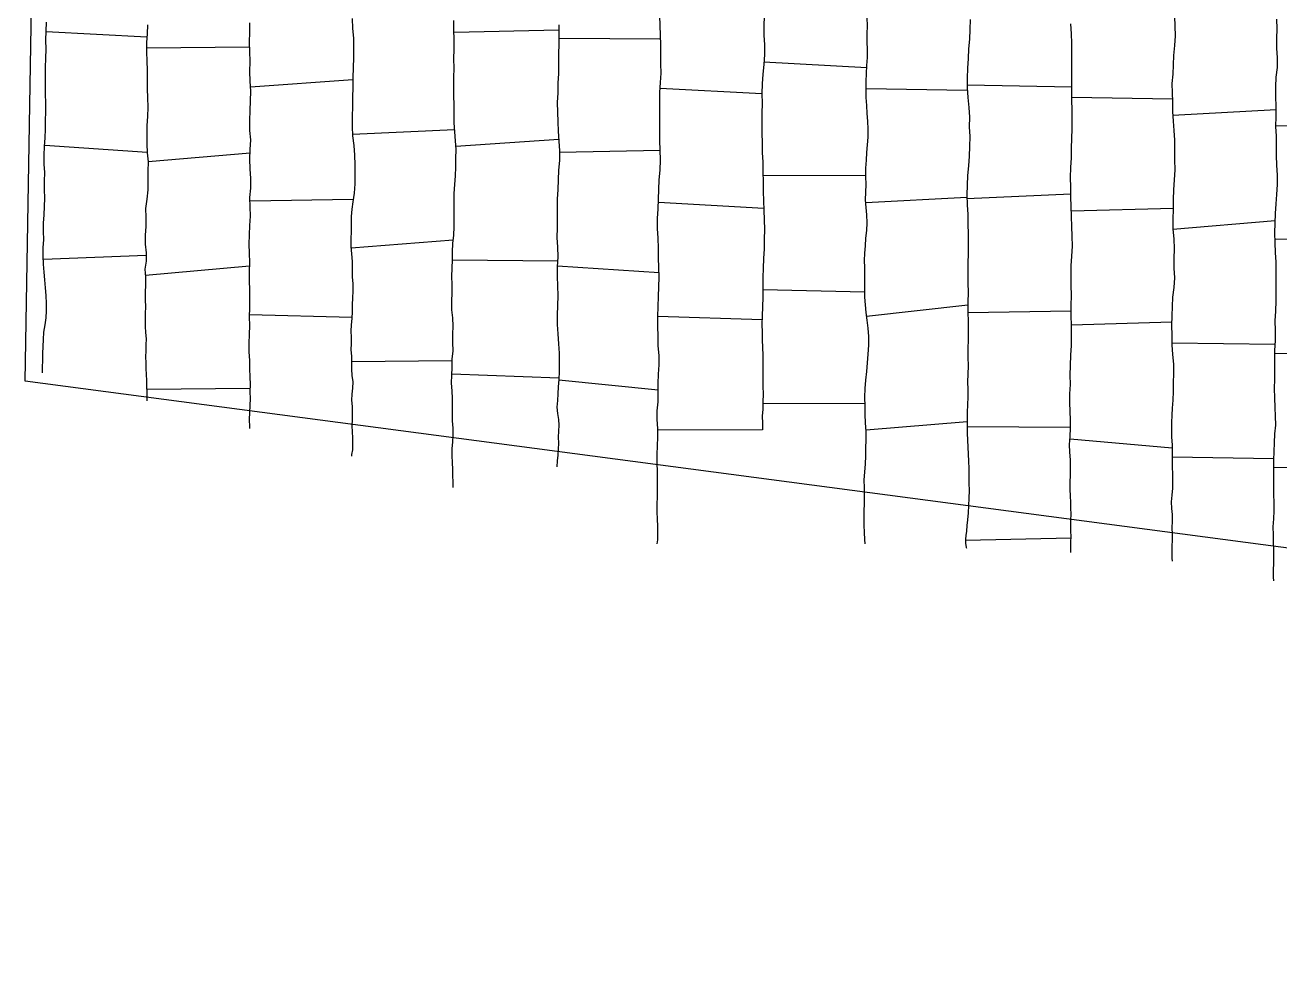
# Model space of a CAD drawing. Extents: x 703186 to 703989, y 1560402 to 1561368.
# Drawn here: x 703188.4 to 703243.4, y 1560465.2 to 1560506.2 of the extents above; entities that cross this region are included whole.
import ezdxf

# ---------------------------------------------------------------- set-up
doc = ezdxf.new("R2010")
doc.units = 0
for name, color, linetype in [('10124_2002_REAL', 30, 'Continuous'), ('AGROCAD PLL', 7, 'Continuous'), ('PANTE_2002', 7, 'Continuous')]:
    doc.layers.add(name, color=color, linetype=linetype)

msp = doc.modelspace()

# ---------------------------------------------------------------- linework, layer by layer
at = {"layer": '10124_2002_REAL'}
for points in [[(703216.1339, 1560483.4332), (703216.1519, 1560483.6089), (703216.1613, 1560483.9015), (703216.1565, 1560484.2102), (703216.1388, 1560484.5195), (703216.1347, 1560484.8386), (703216.1259, 1560485.1596), (703216.1487, 1560485.5002), (703216.1401, 1560485.861), (703216.1455, 1560486.2295), (703216.1446, 1560486.6008), (703216.133, 1560486.9682), (703216.1307, 1560487.3454), (703216.1494, 1560487.7266), (703216.1565, 1560488.1083), (703216.155, 1560488.4943), (703216.1227, 1560488.8779), (703216.1203, 1560489.2661), (703216.1675, 1560489.6595), (703216.1674, 1560490.0505), (703216.1643, 1560490.459), (703216.1927, 1560490.8728), (703216.2218, 1560491.2835), (703216.2084, 1560491.6986), (703216.1658, 1560492.1164), (703216.1647, 1560492.5361), (703216.1596, 1560492.9643), (703216.1551, 1560493.4034), (703216.1697, 1560493.8399), (703216.1901, 1560494.2749), (703216.2046, 1560494.7023), (703216.2148, 1560495.1335), (703216.2049, 1560495.5513), (703216.1919, 1560495.98), (703216.1856, 1560496.4047), (703216.1651, 1560496.8352), (703216.1432, 1560497.2601), (703216.1415, 1560497.6968), (703216.1658, 1560498.1263), (703216.1897, 1560498.5524), (703216.205, 1560498.9769), (703216.2152, 1560499.4003), (703216.2525, 1560499.8293), (703216.2753, 1560500.2691), (703216.2654, 1560500.6991), (703216.2446, 1560501.1183), (703216.2398, 1560501.5475), (703216.2466, 1560501.9718), (703216.2462, 1560502.3941), (703216.2473, 1560502.8185), (703216.25, 1560503.2337), (703216.2724, 1560503.6613), (703216.2982, 1560504.0758), (703216.2952, 1560504.4813), (703216.2905, 1560504.8981), (703216.2944, 1560505.3172), (703216.2751, 1560505.7382), (703216.2526, 1560506.1655), (703216.2489, 1560506.5994)], [(703220.8225, 1560506.579), (703220.8098, 1560506.1588), (703220.8123, 1560505.7388), (703220.8367, 1560505.3155), (703220.8311, 1560504.8962), (703220.8065, 1560504.4626), (703220.7677, 1560504.0354), (703220.7302, 1560503.6121), (703220.7196, 1560503.1823), (703220.7254, 1560502.753), (703220.7216, 1560502.3197), (703220.7236, 1560501.8853), (703220.7245, 1560501.4528), (703220.731, 1560501.0192), (703220.7397, 1560500.5917), (703220.7629, 1560500.1674), (703220.7673, 1560499.7397), (703220.7696, 1560499.3226), (703220.7757, 1560498.8942), (703220.7918, 1560498.4801), (703220.805, 1560498.0614), (703220.8148, 1560497.6411), (703220.8368, 1560497.2163), (703220.8247, 1560496.7888), (703220.8153, 1560496.3707), (703220.7856, 1560495.9492), (703220.771, 1560495.5241), (703220.7546, 1560495.1149), (703220.7649, 1560494.69), (703220.7557, 1560494.2572), (703220.7492, 1560493.8312), (703220.7377, 1560493.4335), (703220.7243, 1560493.0524), (703220.7264, 1560492.7148), (703220.7382, 1560492.3838), (703220.7538, 1560492.0479), (703220.7636, 1560491.7103), (703220.7654, 1560491.3715), (703220.7602, 1560491.0329), (703220.7632, 1560490.6894), (703220.763, 1560490.3458), (703220.7718, 1560490.0014), (703220.7565, 1560489.6667), (703220.7577, 1560489.3385), (703220.7399, 1560489.0277), (703220.7409, 1560488.7236), (703220.7458, 1560488.4244)], [(703238.8103, 1560506.5596), (703238.8322, 1560506.142), (703238.843, 1560505.7185), (703238.8098, 1560505.2851), (703238.7786, 1560504.8577), (703238.7632, 1560504.4416), (703238.7382, 1560504.0271), (703238.7057, 1560503.6204), (703238.7171, 1560503.2212), (703238.7295, 1560502.826), (703238.7357, 1560502.3939), (703238.7587, 1560501.9704), (703238.7866, 1560501.5564), (703238.8152, 1560501.1336), (703238.8206, 1560500.7107), (703238.8228, 1560500.2783), (703238.8268, 1560499.8372), (703238.8069, 1560499.3945), (703238.7712, 1560498.9661), (703238.7531, 1560498.5351), (703238.7549, 1560498.1052), (703238.7478, 1560497.6705), (703238.7461, 1560497.2398), (703238.7817, 1560496.8112), (703238.8095, 1560496.3722), (703238.7885, 1560495.9512), (703238.7861, 1560495.5295), (703238.8102, 1560495.0982), (703238.7859, 1560494.6715), (703238.7237, 1560494.2487), (703238.7127, 1560493.8377), (703238.7059, 1560493.4267), (703238.6881, 1560493.0114), (703238.7069, 1560492.5893), (703238.7017, 1560492.1596), (703238.7315, 1560491.7337), (703238.7797, 1560491.3158), (703238.7757, 1560490.8987), (703238.7521, 1560490.495), (703238.7562, 1560490.1133), (703238.7461, 1560489.7313), (703238.7217, 1560489.3833), (703238.7036, 1560489.0773), (703238.6805, 1560488.7606), (703238.684, 1560488.44), (703238.6879, 1560488.1113), (703238.7176, 1560487.773), (703238.7197, 1560487.4509), (703238.7136, 1560487.126), (703238.719, 1560486.8111), (703238.7339, 1560486.4898), (703238.7347, 1560486.171), (703238.7308, 1560485.8659), (703238.7045, 1560485.5703), (703238.6771, 1560485.2758), (703238.6802, 1560484.9849), (703238.7089, 1560484.712), (703238.7075, 1560484.4187), (703238.6948, 1560484.1328), (703238.708, 1560483.8492), (703238.7105, 1560483.5905), (703238.6981, 1560483.3269), (703238.693, 1560483.0621), (703238.7047, 1560482.8011), (703238.7087, 1560482.6662)], [(703189.175, 1560490.933), (703189.1756, 1560491.1767), (703189.1812, 1560491.4754), (703189.1911, 1560491.7825), (703189.1993, 1560492.0848), (703189.2165, 1560492.3947), (703189.2332, 1560492.7197), (703189.2793, 1560493.0395), (703189.3241, 1560493.3408), (703189.3382, 1560493.6518), (703189.34, 1560493.9808), (703189.3327, 1560494.3225), (703189.2945, 1560494.6642), (703189.2657, 1560495.0071), (703189.2444, 1560495.3479), (703189.2188, 1560495.702), (703189.2049, 1560496.0658), (703189.1989, 1560496.4209), (703189.2224, 1560496.7741), (703189.2198, 1560497.1312), (703189.2087, 1560497.4945), (703189.2386, 1560497.8618), (703189.261, 1560498.2272), (703189.2686, 1560498.596), (703189.2539, 1560498.9725), (703189.2634, 1560499.3444), (703189.2691, 1560499.7133), (703189.241, 1560500.0915), (703189.2398, 1560500.4747), (703189.2643, 1560500.8547), (703189.2894, 1560501.235), (703189.3025, 1560501.6218), (703189.3017, 1560502.0073), (703189.3175, 1560502.385), (703189.3216, 1560502.7766), (703189.3071, 1560503.1589), (703189.3023, 1560503.5475), (703189.3048, 1560503.934), (703189.3052, 1560504.3282), (703189.3113, 1560504.7301), (703189.3255, 1560505.1256), (703189.3088, 1560505.5194), (703189.33, 1560505.9197), (703189.3427, 1560506.3209)], [(703193.7673, 1560506.1933), (703193.758, 1560505.8035), (703193.7343, 1560505.4183), (703193.7377, 1560505.0124), (703193.75, 1560504.6045), (703193.7542, 1560504.2111), (703193.7625, 1560503.8055), (703193.7574, 1560503.3964), (703193.7798, 1560502.9927), (703193.79, 1560502.5856), (703193.7719, 1560502.1781), (703193.7487, 1560501.7803), (703193.7457, 1560501.3759), (703193.7471, 1560500.979), (703193.7651, 1560500.5843), (703193.8002, 1560500.1817), (703193.7935, 1560499.7777), (703193.7936, 1560499.3722), (703193.7896, 1560498.9664), (703193.7382, 1560498.5543), (703193.6811, 1560498.1423), (703193.7045, 1560497.7579), (703193.6979, 1560497.3518), (703193.6726, 1560496.9654), (703193.6759, 1560496.5773), (703193.7102, 1560496.1974), (703193.7167, 1560495.8283), (703193.6597, 1560495.4771), (703193.6903, 1560495.1317), (703193.6924, 1560494.7937), (703193.6669, 1560494.4563), (703193.674, 1560494.1352), (703193.6817, 1560493.8296), (703193.6706, 1560493.5369), (703193.6725, 1560493.252), (703193.6782, 1560492.9643), (703193.6907, 1560492.6966), (703193.7129, 1560492.4233), (703193.7056, 1560492.1576), (703193.6996, 1560491.8995), (703193.6916, 1560491.6395), (703193.6983, 1560491.3725), (703193.7013, 1560491.1184), (703193.712, 1560490.8566), (703193.7302, 1560490.5957), (703193.7361, 1560490.3384), (703193.7387, 1560490.0703), (703193.7424, 1560489.8014), (703193.7499, 1560489.7013)], [(703198.2584, 1560488.4875), (703198.2606, 1560488.5611), (703198.2499, 1560488.885), (703198.2601, 1560489.1992), (703198.271, 1560489.4927), (703198.2859, 1560489.8031), (703198.2775, 1560490.1041), (703198.2851, 1560490.4255), (703198.2701, 1560490.7607), (703198.2597, 1560491.111), (703198.2555, 1560491.4763), (703198.239, 1560491.849), (703198.2341, 1560492.2273), (703198.2473, 1560492.6191), (703198.2563, 1560493.0063), (703198.251, 1560493.3837), (703198.261, 1560493.7786), (703198.258, 1560494.1778), (703198.2622, 1560494.5784), (703198.2428, 1560494.9742), (703198.2413, 1560495.3755), (703198.2558, 1560495.7764), (703198.2459, 1560496.1766), (703198.2279, 1560496.5755), (703198.2511, 1560496.9874), (703198.2685, 1560497.3947), (703198.2869, 1560497.8069), (703198.2763, 1560498.2097), (703198.2695, 1560498.6263), (703198.3002, 1560499.0377), (703198.3104, 1560499.4551), (703198.2793, 1560499.8792), (703198.2646, 1560500.301), (703198.2767, 1560500.7262), (703198.3038, 1560501.1495), (703198.2621, 1560501.5673), (703198.2658, 1560501.9986), (703198.2702, 1560502.4336), (703198.2977, 1560502.8654), (703198.3098, 1560503.2936), (703198.2785, 1560503.7212), (703198.2697, 1560504.1534), (703198.2715, 1560504.591), (703198.2597, 1560505.0213), (703198.2471, 1560505.4434), (703198.2599, 1560505.8714), (703198.2681, 1560506.2914)], [(703202.7571, 1560506.4762), (703202.7712, 1560506.0387), (703202.8084, 1560505.6153), (703202.8156, 1560505.1865), (703202.8118, 1560504.746), (703202.8003, 1560504.3201), (703202.7796, 1560503.8795), (703202.7747, 1560503.4509), (703202.7716, 1560503.022), (703202.7725, 1560502.5953), (703202.7563, 1560502.1879), (703202.7497, 1560501.7399), (703202.7678, 1560501.3266), (703202.8184, 1560500.9067), (703202.8576, 1560500.4764), (703202.8695, 1560500.0529), (703202.8652, 1560499.6452), (703202.8747, 1560499.2265), (703202.8408, 1560498.8135), (703202.7826, 1560498.4327), (703202.7314, 1560498.1074), (703202.7027, 1560497.7861), (703202.7017, 1560497.4722), (703202.7047, 1560497.1394), (703202.6866, 1560496.807), (703202.699, 1560496.4808), (703202.7246, 1560496.1487), (703202.7458, 1560495.8129), (703202.7455, 1560495.4859), (703202.7523, 1560495.1507), (703202.7779, 1560494.833), (703202.7802, 1560494.5217), (703202.7682, 1560494.2227), (703202.7519, 1560493.9193), (703202.7485, 1560493.6188), (703202.7311, 1560493.3165), (703202.7023, 1560493.0314), (703202.6916, 1560492.7648), (703202.7005, 1560492.5), (703202.7054, 1560492.2225), (703202.6982, 1560491.9471), (703202.726, 1560491.6637), (703202.7288, 1560491.3761), (703202.7258, 1560491.0903), (703202.7412, 1560490.8082), (703202.7754, 1560490.5337), (703202.7648, 1560490.2651), (703202.7334, 1560489.9984), (703202.7278, 1560489.7302), (703202.7507, 1560489.4497), (703202.7488, 1560489.1688), (703202.7461, 1560488.8836), (703202.7378, 1560488.6108), (703202.7442, 1560488.3429), (703202.764, 1560488.0819), (703202.7716, 1560487.8152), (703202.7678, 1560487.558), (703202.7245, 1560487.3477), (703202.7176, 1560487.2705)], [(703207.1825, 1560485.8967), (703207.1832, 1560485.9105), (703207.181, 1560486.1572), (703207.1684, 1560486.4182), (703207.1601, 1560486.697), (703207.1504, 1560486.9923), (703207.1385, 1560487.2891), (703207.1307, 1560487.5992), (703207.1678, 1560487.9082), (703207.1854, 1560488.2002), (703207.1751, 1560488.5099), (703207.151, 1560488.8291), (703207.1528, 1560489.151), (703207.1562, 1560489.4801), (703207.1493, 1560489.8052), (703207.143, 1560490.1422), (703207.1139, 1560490.4859), (703207.1204, 1560490.8247), (703207.1334, 1560491.1725), (703207.1374, 1560491.5275), (703207.176, 1560491.89), (703207.1704, 1560492.2608), (703207.1608, 1560492.629), (703207.1789, 1560492.9862), (703207.1641, 1560493.342), (703207.1246, 1560493.7029), (703207.1266, 1560494.0791), (703207.1349, 1560494.4399), (703207.1301, 1560494.8082), (703207.1261, 1560495.1639), (703207.142, 1560495.5233), (703207.1525, 1560495.8824), (703207.1552, 1560496.2412), (703207.1689, 1560496.6028), (703207.2089, 1560496.9691), (703207.2215, 1560497.3344), (703207.2199, 1560497.6932), (703207.2293, 1560498.056), (703207.2257, 1560498.428), (703207.231, 1560498.8056), (703207.2475, 1560499.1908), (703207.2801, 1560499.5766), (703207.2927, 1560499.954), (703207.3043, 1560500.3405), (703207.3071, 1560500.7248), (703207.2814, 1560501.1126), (703207.2464, 1560501.4975), (703207.2195, 1560501.895), (703207.2189, 1560502.2935), (703207.2175, 1560502.6892), (703207.2075, 1560503.0773), (703207.2054, 1560503.4708), (703207.216, 1560503.8868), (703207.2184, 1560504.2977), (703207.2089, 1560504.7125), (703207.2243, 1560505.1283), (703207.2247, 1560505.5508), (703207.2158, 1560505.9735), (703207.2154, 1560506.3899)], [(703211.811, 1560506.1938), (703211.8167, 1560505.7787), (703211.8131, 1560505.3543), (703211.7955, 1560504.9238), (703211.7951, 1560504.4944), (703211.795, 1560504.0685), (703211.7776, 1560503.6368), (703211.7656, 1560503.212), (703211.7445, 1560502.7889), (703211.756, 1560502.3705), (703211.7663, 1560501.9441), (703211.7855, 1560501.5268), (703211.8203, 1560501.1017), (703211.8374, 1560500.6771), (703211.8457, 1560500.2422), (703211.8046, 1560499.8188), (703211.7917, 1560499.4013), (703211.7714, 1560498.9785), (703211.746, 1560498.5565), (703211.7374, 1560498.1371), (703211.7409, 1560497.7217), (703211.7384, 1560497.2987), (703211.7318, 1560496.8657), (703211.7568, 1560496.4454), (703211.7764, 1560496.0221), (703211.748, 1560495.5877), (703211.7475, 1560495.1599), (703211.7602, 1560494.7426), (703211.7658, 1560494.309), (703211.7502, 1560493.8875), (703211.7358, 1560493.4612), (703211.7468, 1560493.0524), (703211.7773, 1560492.6373), (703211.8, 1560492.2095), (703211.8242, 1560491.7937), (703211.8322, 1560491.3862), (703211.8311, 1560490.9908), (703211.8101, 1560490.6331), (703211.7789, 1560490.3215), (703211.7747, 1560490.0115), (703211.7598, 1560489.7187), (703211.7328, 1560489.4259), (703211.7497, 1560489.1456), (703211.8004, 1560488.8883), (703211.8145, 1560488.6321), (703211.803, 1560488.3788), (703211.7908, 1560488.1143), (703211.8005, 1560487.84), (703211.7854, 1560487.5791), (703211.7648, 1560487.3225), (703211.738, 1560487.0654), (703211.7209, 1560486.8108)], [(703225.2465, 1560483.4332), (703225.2312, 1560483.6214), (703225.2175, 1560483.935), (703225.2058, 1560484.252), (703225.2076, 1560484.5529), (703225.2129, 1560484.8695), (703225.2238, 1560485.203), (703225.2171, 1560485.5411), (703225.2172, 1560485.8874), (703225.206, 1560486.2348), (703225.2419, 1560486.5806), (703225.2603, 1560486.9329), (703225.2752, 1560487.2801), (703225.277, 1560487.6318), (703225.2935, 1560488), (703225.2942, 1560488.3639), (703225.2633, 1560488.732), (703225.2525, 1560489.1022), (703225.2458, 1560489.4745), (703225.2416, 1560489.8582), (703225.2561, 1560490.2382), (703225.2811, 1560490.6133), (703225.3182, 1560490.9882), (703225.3498, 1560491.3721), (703225.376, 1560491.7493), (703225.4138, 1560492.1453), (703225.4039, 1560492.5218), (703225.3755, 1560492.8846), (703225.3353, 1560493.2367), (703225.2977, 1560493.5745), (703225.2597, 1560493.9139), (703225.2373, 1560494.2559), (703225.2332, 1560494.5876), (703225.2318, 1560494.9059), (703225.2285, 1560495.2281), (703225.2291, 1560495.5489), (703225.2277, 1560495.8622), (703225.2335, 1560496.1766), (703225.2576, 1560496.5027), (703225.2861, 1560496.8396), (703225.3199, 1560497.1752), (703225.3319, 1560497.5159), (703225.3196, 1560497.8619), (703225.288, 1560498.1895), (703225.2701, 1560498.522), (703225.2774, 1560498.8605), (703225.2897, 1560499.1997), (703225.2805, 1560499.549), (703225.2832, 1560499.9058), (703225.3039, 1560500.2621), (703225.3265, 1560500.601), (703225.3595, 1560500.9363), (703225.3758, 1560501.2765), (703225.376, 1560501.622), (703225.3652, 1560501.974), (703225.3445, 1560502.3159), (703225.3213, 1560502.6614), (703225.2983, 1560503.0088), (703225.2885, 1560503.3625), (703225.2933, 1560503.7118), (703225.308, 1560504.0579), (703225.3207, 1560504.4106), (703225.3465, 1560504.7618), (703225.3483, 1560505.1142), (703225.338, 1560505.4584), (703225.3435, 1560505.8016), (703225.3534, 1560506.1514), (703225.3396, 1560506.5021)], [(703229.8538, 1560506.4292), (703229.8425, 1560505.9953), (703229.8222, 1560505.5754), (703229.7781, 1560505.1515), (703229.7635, 1560504.7248), (703229.7426, 1560504.2904), (703229.7244, 1560503.8633), (703229.7166, 1560503.4384), (703229.7595, 1560503.01), (703229.7937, 1560502.5782), (703229.8279, 1560502.1515), (703229.8107, 1560501.7236), (703229.8337, 1560501.2977), (703229.8298, 1560500.8624), (703229.8131, 1560500.4432), (703229.7805, 1560500.0193), (703229.7451, 1560499.5917), (703229.7166, 1560499.1703), (703229.7048, 1560498.7362), (703229.7249, 1560498.304), (703229.7482, 1560497.8712), (703229.7474, 1560497.4532), (703229.7638, 1560497.0264), (703229.7712, 1560496.5931), (703229.7615, 1560496.172), (703229.756, 1560495.7366), (703229.7555, 1560495.3012), (703229.7534, 1560494.876), (703229.7614, 1560494.4554), (703229.7503, 1560494.0298), (703229.7582, 1560493.6006), (703229.7645, 1560493.1873), (703229.7701, 1560492.7755), (703229.7702, 1560492.3796), (703229.7591, 1560491.9978), (703229.7586, 1560491.6228), (703229.7642, 1560491.2418), (703229.7598, 1560490.8785), (703229.744, 1560490.5351), (703229.7498, 1560490.2002), (703229.7549, 1560489.8762), (703229.7443, 1560489.5351), (703229.7256, 1560489.2121), (703229.7284, 1560488.9036), (703229.7297, 1560488.5901), (703229.7279, 1560488.2829), (703229.7337, 1560487.9794), (703229.7467, 1560487.6719), (703229.7722, 1560487.3667), (703229.7856, 1560487.0524), (703229.795, 1560486.7377), (703229.7907, 1560486.4158), (703229.7959, 1560486.091), (703229.815, 1560485.773), (703229.7968, 1560485.4376), (703229.7803, 1560485.1132), (703229.7683, 1560484.7967), (703229.7437, 1560484.4878), (703229.7145, 1560484.2278), (703229.6966, 1560483.993), (703229.6653, 1560483.7934), (703229.6519, 1560483.6407), (703229.6544, 1560483.5255), (703229.6566, 1560483.447), (703229.6666, 1560483.3737), (703229.6846, 1560483.2684), (703229.6886, 1560483.2428)], [(703234.2642, 1560483.0439), (703234.2649, 1560483.0775), (703234.2666, 1560483.2878), (703234.2735, 1560483.5211), (703234.2807, 1560483.7531), (703234.2743, 1560483.9902), (703234.2668, 1560484.2256), (703234.2708, 1560484.4747), (703234.2777, 1560484.7391), (703234.2774, 1560484.9957), (703234.2737, 1560485.2585), (703234.2626, 1560485.5289), (703234.2461, 1560485.8268), (703234.2368, 1560486.1301), (703234.2506, 1560486.4416), (703234.2555, 1560486.7688), (703234.2507, 1560487.1106), (703234.2286, 1560487.4573), (703234.213, 1560487.7931), (703234.2442, 1560488.1391), (703234.2542, 1560488.4983), (703234.2497, 1560488.8639), (703234.2369, 1560489.2406), (703234.2311, 1560489.6289), (703234.2315, 1560490.0173), (703234.2525, 1560490.4276), (703234.2429, 1560490.8371), (703234.2495, 1560491.2587), (703234.2772, 1560491.7009), (703234.297, 1560492.1316), (703234.2999, 1560492.5661), (703234.2988, 1560493.0126), (703234.2856, 1560493.4474), (703234.2894, 1560493.8774), (703234.293, 1560494.3344), (703234.2868, 1560494.7656), (703234.2785, 1560495.1921), (703234.2783, 1560495.6234), (703234.3162, 1560496.0528), (703234.3447, 1560496.4865), (703234.3277, 1560496.9208), (703234.3119, 1560497.3542), (703234.3038, 1560497.7953), (703234.292, 1560498.2287), (703234.2727, 1560498.6585), (703234.2645, 1560499.0833), (703234.2612, 1560499.5081), (703234.2739, 1560499.9352), (703234.2975, 1560500.3619), (703234.3047, 1560500.7847), (703234.3187, 1560501.208), (703234.3334, 1560501.6367), (703234.334, 1560502.0599), (703234.3272, 1560502.4743), (703234.3077, 1560502.8907), (703234.3157, 1560503.3115), (703234.3193, 1560503.7244), (703234.3144, 1560504.1429), (703234.3087, 1560504.5629), (703234.3183, 1560504.9712), (703234.3096, 1560505.3882), (703234.2933, 1560505.8095), (703234.2759, 1560506.2362)], [(703243.1664, 1560481.8034), (703243.1598, 1560481.9737), (703243.1534, 1560482.272), (703243.1675, 1560482.5841), (703243.1681, 1560482.9106), (703243.1732, 1560483.2075), (703243.1642, 1560483.5064), (703243.1564, 1560483.8316), (703243.1513, 1560484.1715), (703243.1775, 1560484.522), (703243.1875, 1560484.8853), (703243.1814, 1560485.2367), (703243.1775, 1560485.601), (703243.1806, 1560485.9847), (703243.1794, 1560486.3579), (703243.1672, 1560486.7226), (703243.1715, 1560487.0974), (703243.1905, 1560487.4743), (703243.2066, 1560487.861), (703243.2156, 1560488.254), (703243.2585, 1560488.6363), (703243.2517, 1560489.0241), (703243.2308, 1560489.4176), (703243.2133, 1560489.831), (703243.2083, 1560490.2427), (703243.2197, 1560490.6529), (703243.2176, 1560491.0685), (703243.2126, 1560491.4862), (703243.2228, 1560491.9136), (703243.2396, 1560492.3446), (703243.2399, 1560492.7821), (703243.2318, 1560493.2066), (703243.256, 1560493.6436), (703243.2831, 1560494.0851), (703243.2728, 1560494.5143), (703243.2717, 1560494.9474), (703243.281, 1560495.3835), (703243.2789, 1560495.7888), (703243.2474, 1560496.2175), (703243.2288, 1560496.6375), (703243.219, 1560497.0744), (703243.229, 1560497.5008), (703243.2453, 1560497.9196), (703243.2705, 1560498.3413), (703243.3112, 1560498.7625), (703243.3293, 1560499.1915), (703243.3324, 1560499.6095), (703243.3079, 1560500.0371), (703243.2864, 1560500.4657), (703243.2845, 1560500.891), (703243.2922, 1560501.32), (703243.2645, 1560501.743), (703243.275, 1560502.176), (703243.2781, 1560502.6153), (703243.2661, 1560503.0517), (703243.2596, 1560503.4807), (703243.2769, 1560503.9052), (703243.3312, 1560504.3235), (703243.3308, 1560504.7521), (703243.2997, 1560505.1699), (703243.2982, 1560505.6001), (703243.3142, 1560506.0225), (703243.3075, 1560506.4421)]]:
    msp.add_lwpolyline(points, dxfattribs=at)
at = {"layer": 'AGROCAD PLL', "color": 5, "true_color": 0x0000ff}
for points in [[(703189.3296, 1560505.9114), (703193.7502, 1560505.6772)], [(703225.289, 1560503.399), (703229.7267, 1560503.338)], [(703234.3104, 1560503.0309), (703238.7257, 1560502.947)], [(703211.8385, 1560500.6192), (703216.2653, 1560500.7037)], [(703211.8385, 1560500.6192), (703216.2652, 1560500.7037)], [(703225.2764, 1560498.4055), (703229.7091, 1560498.6441)], [(703234.2981, 1560493.0372), (703238.6949, 1560493.1707)], [(703202.7283, 1560491.4293), (703207.1368, 1560491.4723)], [(703211.8097, 1560490.629), (703216.1663, 1560490.1928)]]:
    msp.add_lwpolyline(points, dxfattribs=at)
at = {"layer": 'AGROCAD PLL', "color": 1, "true_color": 0xff0000}
for points in [[(703207.2179, 1560505.8754), (703211.814, 1560505.9721)], [(703229.719, 1560503.5665), (703234.3172, 1560503.4821)], [(703243.2656, 1560501.7869), (703247.819, 1560501.6765)], [(703216.1821, 1560498.4175), (703220.8019, 1560498.1584)], [(703229.7122, 1560498.5767), (703234.2702, 1560498.7887)], [(703193.6829, 1560495.2149), (703198.2501, 1560495.6195)], [(703207.1525, 1560495.8844), (703211.7651, 1560495.8497)], [(703216.1557, 1560493.4212), (703220.7319, 1560493.2681)], [(703207.1229, 1560490.8904), (703211.8149, 1560490.715)], [(703216.1553, 1560488.4298), (703220.7454, 1560488.4477)], [(703229.653, 1560483.5899), (703234.2788, 1560483.6903)]]:
    msp.add_lwpolyline(points, dxfattribs=at)
at = {"layer": 'AGROCAD PLL', "color": 3, "true_color": 0x00ff00}
for points in [[(703211.8153, 1560505.6153), (703216.2825, 1560505.5774)], [(703193.7362, 1560505.1947), (703198.2534, 1560505.2326)], [(703220.813, 1560504.5779), (703225.3175, 1560504.3223)], [(703198.2965, 1560503.4747), (703202.7787, 1560503.8028)], [(703216.2594, 1560503.4137), (703220.7195, 1560503.1801)], [(703216.2594, 1560503.4137), (703220.7196, 1560503.1801)], [(703238.7446, 1560502.2309), (703243.2771, 1560502.477)], [(703202.7644, 1560501.405), (703207.2394, 1560501.601)], [(703207.2969, 1560500.8791), (703211.814, 1560501.1785)], [(703189.2682, 1560500.9142), (703193.7636, 1560500.6175)], [(703193.7987, 1560500.1988), (703198.2728, 1560500.5889)], [(703220.7682, 1560499.5825), (703225.2809, 1560499.6074)], [(703198.2719, 1560498.482), (703202.8014, 1560498.556)], [(703234.2973, 1560498.0334), (703238.7547, 1560498.1548)], [(703238.7464, 1560497.2356), (703243.2332, 1560497.6083)], [(703202.7035, 1560496.4222), (703207.1869, 1560496.7678)], [(703243.2253, 1560496.7928), (703247.7128, 1560496.8934)], [(703189.2105, 1560495.9197), (703193.7121, 1560496.0917)], [(703211.7504, 1560495.6249), (703216.2101, 1560495.3333)], [(703220.7627, 1560494.5858), (703225.2344, 1560494.4907)], [(703225.3154, 1560493.4154), (703229.7525, 1560493.9093)], [(703198.2536, 1560493.4851), (703202.7343, 1560493.3716)], [(703229.7585, 1560493.5785), (703234.2874, 1560493.6475)], [(703238.7027, 1560492.2454), (703243.2336, 1560492.1906)], [(703243.22, 1560491.7965), (703247.7042, 1560491.6895)], [(703193.7373, 1560490.2191), (703198.2813, 1560490.2632)], [(703220.7568, 1560489.5875), (703225.2444, 1560489.604)], [(703225.2888, 1560488.4283), (703229.7288, 1560488.801)], [(703229.7296, 1560488.58), (703234.2535, 1560488.5535)], [(703234.2353, 1560488.04), (703238.7185, 1560487.6358)], [(703238.716, 1560487.2537), (703243.1752, 1560487.17)], [(703243.1681, 1560486.8012), (703247.6878, 1560486.7493)]]:
    msp.add_lwpolyline(points, dxfattribs=at)
at = {"layer": 'PANTE_2002'}
msp.add_lwpolyline([(703354.1452, 1560497.5398), (703357.1879, 1560497.1429), (703362.678, 1560496.0184), (703366.9114, 1560495.0924), (703370.814, 1560494.3648), (703375.5103, 1560493.7694), (703379.2145, 1560494.2986), (703382.4557, 1560494.7616), (703383.3156, 1560494.8278), (703389.7979, 1560490.396), (703396.5875, 1560485.3489), (703394.7006, 1560483.5049), (703386.2339, 1560467.3124), (703385.1142, 1560465.2222), (703340.9027, 1560470.3999), (703188.406, 1560490.5634), (703189.034, 1560527.7938), (703189.3258, 1560565.7267), (703212.7612, 1560547.2147), (703236.8912, 1560533.7738), (703270.4405, 1560520.7563), (703324.3097, 1560503.5054), (703354.1452, 1560497.5398)], close=True, dxfattribs=at)

doc.saveas('drawing.dxf')
